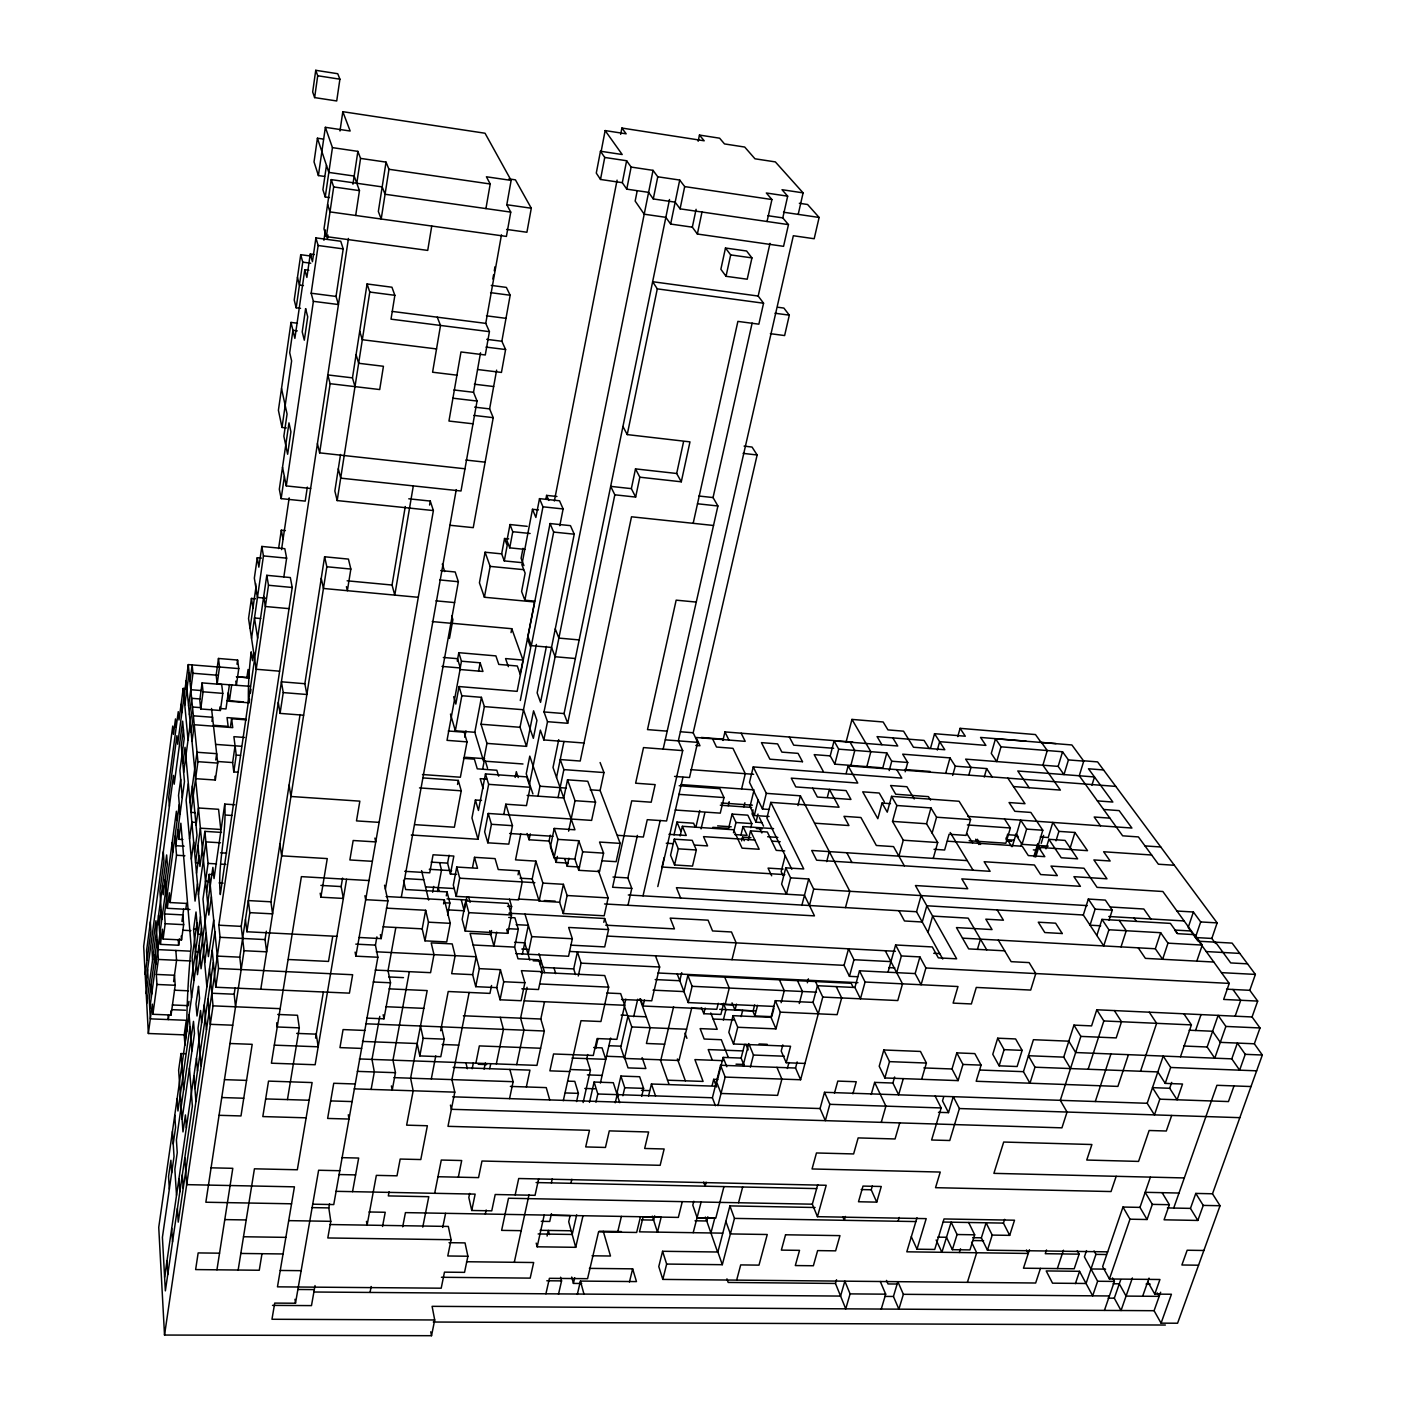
<?xml version="1.0" encoding="UTF-8"?>
<svg xmlns="http://www.w3.org/2000/svg" width="1406" height="1406" viewBox="0 0 1406 1406"><rect width="100%" height="100%" fill="white"/><g stroke="black" fill="none" stroke-linecap="round" stroke-linejoin="round"><path stroke-width="1.5" d="M145.169 974.358L150.899 931.264L150.354 921.985M187.262 688.747L183.219 688.43L179.001 720.03L178.263 711.682L146.558 950.684L147.068 960.07M145.679 983.919L173.5 775.427L174.203 784.214L182.639 721.155L184.221 738.466L179.915 770.47L182.27 797.747M219.143 667.094L188.281 664.599L177.666 744.231L176.928 735.69L168.702 797.448L169.388 806.253M146.206 993.603L148.122 979.191L147.595 969.578M184.784 705.162L189.107 672.859M146.734 1003.392L166.646 854.953L167.314 864.233L163.201 894.761L162.569 885.341M183.43 729.749L181.286 745.742L184.467 781.56L175.768 845.691L184.081 846.201M189.933 681.242L192.13 664.862L192.991 673.263L188.58 706.058M157.138 939.858L149.212 998.787L150.319 1018.858L186.277 1020.299L184.204 1034.869L184.959 1045.115L186.752 1026.415M159.142 924.92L161.163 909.875M149.757 1008.77L176.4 811.227L177.156 820.454M180.689 779.451L178.544 795.392L180.091 813.828M182.85 763.423L185.03 747.289L206.875 986.819M189.423 714.723L191.638 698.307L200.039 698.958M184.204 1034.869L148.351 1033.498L152.323 1004.13L152.885 1014.288L171.057 1015.027L175.205 985.272L174.485 975.254L156.33 974.428L158.368 959.437L155.943 920.754L152.024 950.14L152.586 959.771M179.564 938.769L178.65 945.254L160.407 944.357L162.446 929.19L163.096 939.032L181.515 939.946L183.659 924.656L182.868 914.902L164.52 913.935L179.3 804.548M183.659 772.421L192.499 707.007L200.953 707.657M152.885 1014.288L156.945 984.464L156.33 974.428M163.096 939.032L165.187 923.707L164.52 913.935M189.898 909.506L167.279 908.294L169.37 892.792L170.073 902.547L186.699 903.443M191.128 732.403L193.378 715.812L212.534 717.271L211.954 721.419M170.073 902.547L176.523 855.252L175.012 836.271M182.885 839.54L178.685 839.294L180.864 823.231L191.163 946.326C188.474 974.78 186.77 1003.251 186.682 1031.811M192.007 741.419L194.274 724.74L232.746 727.64L231.603 718.73L246.366 719.872M188.351 783.74L186.119 800.172L195.047 901.105L197.49 883.847M202.113 682.894L199.775 699.96L200.724 708.976L220.373 710.487L222.781 693.369L221.691 684.476L202.113 682.894L203.079 691.805L200.724 708.976M190.091 802.685L196.998 752.263L216.665 753.669L215.768 759.996M188.281 664.599L197.947 761.683L190.97 812.352L195.329 812.633M189.546 838.907L191.866 822.159L195.803 822.405M168.913 1015.378L168.333 1019.578L168.07 1015.554M173.606 981.616L176.576 960.298L175.838 950.456M181.972 921.422L183.676 909.155M235.786 681.102L236.366 685.425L238.774 668.606L237.596 660.047L218.475 658.465L216.155 675.231L217.192 683.878L250.496 686.339M191.339 859.084L193.677 842.159M196.049 825.111L198.439 807.975L218.563 809.294L220.795 829.47L200.39 828.187L195.557 862.704L199.617 862.95M185.785 909.278L186.594 903.478M217.192 683.878L219.529 667.006L218.475 658.465M194.608 852.352L196.998 835.234L192.376 785.989M196.524 873.196L198.949 855.92M221.48 832.405L204.872 831.368L199.933 866.465L197.965 845.498M234.767 804.759L224.749 804.091L214.028 878.574L212.886 867.361L197.49 974.657L193.589 929.208L196.014 911.984L197.982 934.199L202.183 934.41M198.474 894.638L205.926 841.895L220.566 842.792M195.61 778.678L215.329 780.031L217.737 763.089L211.533 708.483M315.735 70.3L312.677 91.988L314.628 97.594L336.719 100.968L339.901 79.193L337.756 73.727L315.735 70.3L317.721 75.748L314.628 97.594M229.442 684.511L225.979 708.958L219.758 708.483M196.998 923.021L192.095 957.521L194.01 980.404M248.124 702.736L229.371 701.26L231.709 684.827M185.1 1053.709L181.005 1053.569L178.632 1070.159L182.973 1131.918L185.434 1114.94L186.365 1127.753M200.478 916.694L190.601 986.045L191.55 997.662M204.872 831.368L208.07 863.407L202.991 899.049L208.404 956.607L213.694 920.034M188.966 1001.423L188.369 1005.642L172.376 1004.974M236.999 664.247L237.596 660.047M201.515 927.96L158.737 1227.35L164.52 1335.05L431.519 1335.7L434.718 1319.97L432.099 1306.332L1154.08 1310.708L1161.075 1323.151L1177.578 1323.222L1220.039 1205.733L1212.499 1193.782L1262.324 1055.027L1254.345 1043.797L1220.303 1042.356L1212.605 1031.248L1189.142 1030.211M206.594 892.371L209.16 874.391L213.431 874.637M230.426 726.99L231.603 718.73M173.219 1143.922L175.574 1127.507L174.766 1115.186M190.038 1026.644L177.947 1110.986L177.121 1098.736M255.541 598.798L251.446 598.429L248.546 618.552L256.208 669.256L279.618 671.189M261.411 558.094L257.28 557.707L254.345 578.147L257.456 597.445L265.822 598.218M297.457 323.222L291.007 322.413L278.406 410.271L282.008 427.442L286.314 427.916M311.57 256.156L300.726 254.697L294.223 300.023L296.174 307.791L300.515 308.336M323.503 139.106L317.422 138.21L314.03 161.883L318.406 175.557L324.558 176.435M255.681 583.56L256.015 593.596M206.19 933.074L201.058 968.769L199.002 945.553M211.392 896.87L208.791 915.042L186.137 680.715M250.04 628.377L255.892 587.708M283.854 576.847L286.631 558.147L284.82 548.692L261.832 546.442L258.845 567.163L257.28 557.707M296.174 307.791L302.747 262.149L300.726 254.697M238.124 772.228L233.8 771.912L232.64 762.562L235.048 745.813M182.077 1119.211L194.467 1033.498L193.483 1021.371L176.4 1140.002L177.244 1152.692L174.854 1169.247L176.523 1195.311M204.678 962.758L207.28 944.744M291.552 1203.8L205.856 1202.235L244.046 950.72L241.199 926.361L292.22 587.48L290.321 577.55L266.789 575.318L220.303 894.567C217.28 864.321 226.788 834.303 224.749 804.091M251.551 638.359L263.449 555.915L261.832 546.442M282.008 427.442L291.622 360.903L289.706 352.713L292.923 330.34L297.264 330.867M308.845 270.251L304.803 269.724L294.873 338.389L291.007 322.413M318.406 175.557L325.366 127.313L350.164 131.022L342.818 111.689L485.035 133.236L511.134 180.39L506.81 204.731L510.747 212.113L506.406 236.419L330.006 211.902L327.598 204.362M246.894 677.604L248.071 669.484L249.284 677.85L236.823 676.831M233.8 771.912L236.243 755.092L233.888 736.674L244.574 737.465M314.382 254.556L310.287 253.994L306.877 277.421L304.803 269.724M253.66 652.806L252.518 660.679L251.182 651.804C249.196 668.887 247.966 685.97 248.458 703.07M164.607 1277.193L214.872 931.862M315.911 237.878L318.143 245.505L311.165 293.221L313.38 301.341L338.442 304.54L336.034 296.438L343.205 248.88L340.744 241.252L315.911 237.878L312.448 261.674L310.287 253.994M326.473 165.328L322.923 189.722L325.243 196.981L329.443 197.578M249.003 702.947L249.565 699.046M250.426 693.193L250.989 689.292M194.924 1088.578L213.361 962.442M177.384 1208.615L178.246 1222.13L220.057 937.31L218.809 925.201L268.493 585.265L266.789 575.318M307.334 487.091L305.225 501.116L281.147 498.62L284.381 476.529M325.243 196.981L332.449 147.63L325.366 127.313M310.638 488.48L286.279 485.914L313.38 301.341M510.747 212.113L385.068 194.256L382.186 186.893L331.236 179.617L323.995 228.914L326.368 236.63L427.723 250.409L431.747 226.05M278.599 548.551L281.305 530.203L285.4 530.607M323.925 240.25L325.436 229.934M339.988 131.004L342.818 111.689M164.52 1335.05L213.027 1005.852L209.529 968.629M218.528 968.506L352.642 974.727L349.426 993.146L215.768 987.24L218.528 968.506L209.16 874.391M326.368 236.63L333.679 186.945L331.236 179.617M281.534 549.623L289.179 497.865M327.352 239.196L327.967 235.03M352.941 184.221L357.88 151.373L332.449 147.63M235.523 1006.784L234.169 994.218L235.101 988.067M241.182 969.542L239.776 957.17L348.442 238.458M356.79 183.272L360.551 158.403L357.88 151.373M336.913 936.343L246.911 931.756L249.829 912.652L248.335 900.578L270.919 901.808L272.588 913.865L249.829 912.652M303.626 715.215L280.075 713.387L283.239 692.596L281.411 681.805L304.856 683.72L306.877 694.494L283.239 692.596M464.982 468.778L319.637 452.855L330.129 383.697L327.809 374.927L352.467 377.863L354.997 386.632M355.683 215.47L359.461 190.618L354.171 176.049L328.828 172.411L317.422 138.21M244.046 950.72L266.648 951.827L265.049 939.577L266.349 931.211M270.919 901.808L300.076 714.529M304.856 683.72L324.61 556.776L348.424 559.096L350.85 569.061L347.37 590.696L346.421 586.654M340.533 454.472L334.856 491.028L337.176 500.571L433.382 510.571L355.859 956.168L377.863 957.24L333.749 1204.573L312.712 1204.186M352.467 377.863L367.071 283.959L391.94 287.228L394.858 295.313L391.009 319.162L489.429 331.658L485.281 354.98L460.975 351.957L448.953 421.044L472.996 423.804M386.035 162.112L378.355 211.48L381.202 219.02L388.97 169.282L386.035 162.112L360.551 158.403M216.946 1269.811L232.798 1168.316L211.076 1167.824M260.795 989.226L326.842 566.759L324.61 556.776M337.176 500.571L369.778 292.044L367.071 283.959M238.159 1270.022L254.433 1168.808L297.334 1169.774L312.114 1082.567L268.528 1081.109L262.817 1116.575L306.139 1117.823M261.991 1253.713L259.266 1270.251L195.627 1269.583L198.158 1252.922L219.547 1253.185M287.457 1099.58L299.302 1027.856L297.474 1015.273L277.755 1014.447M342.572 878.082L341.148 886.571L343.345 898.434L320.884 897.186L327.264 858.591L281.657 855.832L279.899 844.11M315.577 1038.12L323.362 991.968M332.677 936.695L328.512 961.423L288.406 959.507M413.311 485.896L394.787 595.107L392.046 585.037L405.279 506.529M346.597 879.26L315.137 1064.746L271.411 1063.2L301.394 876.641L369.022 880.56M429.586 505.035L430.271 501.063L408.777 498.796M434.718 1319.97L271.973 1319.267L274.715 1303.098L295.488 1303.239L318.617 1170.249L339.795 1170.723M485.931 208.598L490.202 183.993L486.423 176.787L511.134 180.39M492.838 278.986L493.559 274.891M494.279 270.813L495.017 266.718M315.032 1285.576L311.482 1305.612L272.518 1305.383M184.801 1157.894L186.682 1184.643L294.434 1186.84L277.474 1286.842L441.203 1288.195L444.472 1272.149L464.542 1272.36L467.899 1256.243L447.776 1255.98L451.098 1239.723L327.809 1237.965L330.779 1221.322L328.811 1207.912L329.549 1203.747M377.863 957.24L375.437 945.113L376.896 936.871M385.385 889.084L456.265 489.604M338.319 468.76L340.691 478.145L461.01 490.993L477.056 401.044L473.523 392.292L480.536 352.801M489.429 331.658L485.755 323.38L501.467 234.837M359.11 937.468L381.184 938.61L387.915 900.912L384.541 885.2M379.778 1016.397L371.992 1059.403L374.312 1071.952L371.131 1089.422M395.719 928.153L388.038 970.667L390.517 982.776L383.961 1018.823L366.808 1018.12M401.29 897.38L458.374 581.715L455.175 571.978L440.728 570.59M449.938 525.264L473.242 527.654L493.225 417.652L489.622 408.9L496.617 370.13M477.565 369.514L501.45 372.432L505.598 349.532L501.854 341.254L510.167 295.242L506.371 287.404L491.274 285.4M449.481 638.412L452.89 619.589L451.748 615.951M352.555 1191.655L358.671 1158.052L341.922 1157.648M508.954 178.896L515.422 179.845L531.292 208.229L526.916 232.254L506.599 229.424M457.266 661.084L458.813 652.683L495.896 655.899L498.779 664.405L517.303 666.005L520.325 674.616M459.903 669.66L461.449 661.207L458.813 652.683M443.329 657.463L457.477 658.676L460.342 667.973L447.02 740.347L467.038 741.876L460.377 777.237L422.485 774.53M534.438 602.858L517.144 691.348L459.059 686.55L455.825 704.055L453.663 696.743M520.888 562.541L504.279 560.906L501.661 553.876L485.088 552.224L479.428 582.822L484.402 597.251L534.262 601.944M409.357 971.669L392.977 1060.159L395.455 1072.69L392.221 1090.107L391.395 1085.907M522.979 763.985L483.559 761.085L474.806 732.28L455.333 730.786L461.836 695.724L459.059 686.55M386.105 896.518L444.366 899.787L450.272 923.338L446.704 941.95L424.981 940.842L422.204 928.856L425.666 910.28L386.422 908.135M484.402 597.251L490.149 566.39L485.088 552.224M432.644 892.23L433.716 886.448M424.981 940.842L428.479 922.178L425.666 910.28M464.771 737.254L465.966 730.874M478.567 671.242L480.149 662.806L461.449 661.207M437.477 891.474L441.502 870.05L439.691 862.915M457.548 784.46L458.303 780.418L423.101 777.922M501.661 553.876L504.543 538.498L508.691 538.92M527.215 526.336L509.991 524.543L506.968 540.607L509.728 547.848L524.842 549.377M504.279 560.906L507.197 545.458L504.543 538.498M456.616 874.409L450.43 874.04L447.6 863.126L449.094 855.182M458.303 780.418L461.238 790.805L454.366 827.22L414.963 824.654M474.806 732.28L481.414 697.323L461.836 695.724M509.728 547.848L512.768 531.714L509.991 524.543M370.042 1292.43L371.166 1286.508M382.537 1226.489L385.226 1212.271L368.97 1211.972M389.093 1191.778L388.32 1195.908L428.777 1196.699L422.767 1227.122M443.593 903.882L444.366 899.787M446.3 895.85L447.055 891.896L405.649 889.541L403.557 880.332M450.43 874.04L453.839 856.061L433.066 854.778L429.726 872.81L404.735 871.333M483.559 761.085L486.951 743.387L481.01 724.231L484.349 706.603L481.414 697.323M441.379 1026.837L444.208 1039.139L440.799 1056.697L419.814 1055.924L423.153 1038.313L420.482 1025.993M447.618 914.955L449.885 903.074L447.055 891.896M474.507 857.326L477.548 868.293L456.739 867.045L453.312 885.13L456.212 896.36L518.568 899.893L522.241 881.878L518.849 870.789L498.251 869.541L495.07 858.609L474.507 857.326L472.574 867.291M456.212 896.36L459.692 878.188L456.739 867.045M522.997 548.322L521.099 558.287L523.928 565.599M481.52 800.418L475.404 800.014L471.959 817.993L478.005 839.277L411.29 835.006M601.083 151.795L605.142 130.582L622.19 154.519L600.467 151.233L596.285 173.096L600.503 179.458L622.313 182.675L626.76 189.142L648.605 192.358L653.28 198.949L675.161 202.148L680.082 208.844L788.467 224.626L783.564 246.331L697.358 234.029L692.332 227.174L670.644 224.064L665.846 217.332L644.194 214.204L635.16 201.076L637.111 191.269M482.61 769.293L484.244 760.822M538.445 509.921L532.487 509.288L521.872 564.702L525.141 573.173L521.608 591.504L524.877 600.204L534.807 601.135M511.046 632.595L511.784 628.71L451.73 623.28M503.805 814.338L505.809 804.197L526.459 805.62L530.15 787.272L526.705 776.885L485.474 773.915L478.444 810.471L475.404 800.014M600.503 179.458L604.738 157.454L600.467 151.233M559.816 525.721L563.121 508.954L559.518 500.782L539.5 498.638L535.879 517.461L532.487 509.288M402.696 1226.805L405.438 1212.622L678.342 1217.403L682.279 1201.655M431.308 1078.912L435.772 1055.888M440.64 1030.721L448.215 991.511L489.956 993.392L491.555 985.501M465.738 901L462.17 919.348L465.228 931.106L507.794 933.338L511.52 914.99L508.128 903.373L465.738 901L468.813 912.652L465.228 931.106M447.776 909.858L464.156 910.772L466.827 897.01M478.005 839.277L488.638 784.337L485.474 773.915M524.877 600.204L542.962 506.81L539.5 498.638M545.844 499.271L546.6 495.387L556.934 496.494M527.127 795.409L563.736 797.958L567.514 779.82L587.761 781.279L595.546 802.123L591.627 820.401L488.234 813.459L484.648 831.86L487.812 842.809L508.796 844.127L512.469 825.674L505.809 804.197M620.661 134.361L621.891 128.051L704.195 140.793L699.45 135.064L698.167 141.25M520.695 671.963L523.014 660.082L511.784 628.71M554.351 501.011L617.076 180.144M546.407 646.409L537.145 692.877L540.554 702.35L574.228 534.192L570.467 525.651L550.045 523.542L527.953 636.479L531.345 645.653L551.556 647.445L555.124 656.743L575.37 658.518M487.812 842.809L491.432 824.285L488.234 813.459M520.29 700.487L530.712 647.463L527.461 638.605M531.345 645.653L553.665 532.083L550.045 523.542M622.313 182.675L626.619 160.741L604.738 157.454M486.951 743.387L526.494 746.375L520.027 727.289L536.389 644.44M626.76 189.142L631.118 167.068L626.619 160.741M469.147 992.46L451.924 1079.615L454.788 1092.146L447.987 1126.329L589.483 1130.319L585.704 1146.927L605.459 1147.454L609.29 1130.881L648.623 1131.988L644.669 1148.474L664.142 1148.983L660.152 1165.31L481.977 1161.022L478.55 1177.613L437.969 1176.734M521.854 988.77L538.516 989.525L542.277 971.669L521.398 970.667L524.877 982.724L521.116 1000.721L500.061 999.789L496.775 987.627L475.738 986.66L472.662 974.657L476.212 956.73L376.263 951.792M515.176 777.43L516.318 771.666L518.216 777.553M434.682 1193.307L441.291 1160.038L461.695 1160.53L458.321 1177.173M475.738 986.66L479.323 968.646L470.096 933.408L490.747 934.498L491.538 930.526M526.494 746.375L533.577 710.821L536.934 720.399L533.349 738.326L523.489 709.749L484.349 706.603M496.722 932.108L493.928 946.045L489.71 930.702M472.188 1068.771L473.383 1062.795M529.552 783.81L540.361 730.101L543.823 739.925L584 743.018M543.823 739.925L547.514 721.682L544.017 711.946L653.034 170.354L631.118 167.068M520.765 833.863L515.527 859.857L535.879 861.122L542.874 883.091L539.131 901.07L559.606 902.23L563.279 913.531L604.176 915.798L608.13 897.889L598.253 870.279M442.732 1227.438L445.579 1213.325M475.878 1063.164L479.358 1045.906L540.625 1048.243M653.28 198.949L657.762 176.787L653.034 170.354M510.026 914.375L511.608 906.518L509.447 899.119M518.041 874.778L518.849 870.789M496.775 987.627L500.413 969.665L479.323 968.646M568.2 863.108L556.126 862.37L549.043 841.052L529.078 839.769L530.273 833.863M537.936 796.2L539.957 786.218L529.781 756.129L526.248 773.827L532.909 793.933M484.086 1069.21L485.369 1062.901M500.061 999.789L503.735 981.74L500.413 969.665M489.71 1068.701L490.589 1064.447M542.277 971.669L538.726 959.823L517.988 958.787L514.614 947.099L518.287 929.225L514.93 917.802L508.744 917.45M558.727 739.644L553.015 767.483L574.949 829.786L554.228 828.433L550.414 846.781L554.069 857.818L574.878 859.119L578.727 870.314L599.554 871.579L603.578 853.126L599.536 842.053L620.187 843.389L616.144 861.685L601.733 860.788M547.514 721.682L567.708 723.282L564.07 713.563L669.502 199.511M539.131 901.07L532.224 878.908L535.879 861.122M469.674 1193.395L468.831 1197.473L471.748 1210.478L491.749 1210.847L495.211 1194.502L535.053 1195.311L538.639 1178.949M496.336 1063.903L503.453 1029.35L500.237 1017.311M556.53 777.5L563.964 741.472M567.708 723.282L614.826 494.807L610.679 486.371L631.364 488.638L635.653 497.074L614.826 494.807M681.295 481.801L676.673 473.488L635.494 468.883L639.835 477.196L681.295 481.801L689.977 441.871L627.234 434.595L657.287 288.863L652.648 281.71L758.185 296.051L763.563 303.221L758.853 324.171L737.886 321.394L693.176 523.313M670.644 224.064L679.713 180.056L657.762 176.787M522.329 954.393L528.34 925.289L516.16 924.638M471.748 1210.478L475.14 1194.116L335.929 1191.321M549.043 841.052L550.273 835.164M558.059 797.606L563.859 769.609L560.238 759.556L580.221 761.033L631.505 516.793L713.51 525.475M680.082 208.844L684.687 186.594L679.713 180.056M528.094 954.235L531.749 936.624L524.983 914.111M527.039 987.276L520.589 1018.155L523.946 1030.176L516.705 1064.641M554.069 857.818L557.936 839.382L554.228 828.433M631.364 488.638L635.494 468.883M556.126 862.37L557.374 856.412M635.653 497.074L639.835 477.196M692.332 227.174L696.093 209.301M485.316 1214.028L486.177 1209.986M509.552 1098.631L513.12 1081.689L509.868 1069.421M540.414 965.008L541.222 961.177L533.173 960.79M568.604 831.157L575.019 800.699L567.514 779.82M697.358 234.029L701.998 212.025M559.606 902.23L563.402 884.304L542.874 883.091M579.518 867.01L567.216 866.272L568.938 858.187M526.354 1086.943L529.939 1070.142L453.154 1067.4M359.338 1058.946L536.951 1065.379L544.315 1031.002L540.818 1019.016L544.509 1001.74M563.279 913.531L567.11 895.517L563.402 884.304M574.878 859.119L578.78 840.718L557.936 839.382M578.727 870.314L582.699 851.808L578.78 840.718M620.187 843.389L600.116 790.506L603.982 772.562L600.098 762.527M515.176 1194.907L518.709 1178.509L826.201 1185.276L817.448 1216.682L926.202 1218.633L916.993 1249.196L934.726 1249.442L944.024 1218.949L1014.517 1220.215L1009.684 1235.364L992.214 1235.083L986.098 1222.798L981.37 1237.825L987.451 1250.18L1107.682 1251.85M570.889 945.166L604.703 946.906L608.552 929.594L568.657 927.45L572.33 938.751L568.551 956.256L515.861 953.62M676.673 473.488L683.544 441.783M725.478 248.018L720.874 269.267L726.023 276.297L747.219 279.214L751.946 257.896L746.604 251.006L725.478 248.018L730.681 254.908L751.946 257.896M575.511 974.586L573.701 968.91L577.409 951.862L581.082 963.145L578.27 975.992M726.023 276.297L730.681 254.908M514.297 1262.289L529.06 1194.59M563.296 1100.74L580.994 1020.703L600.924 1021.529L608.675 987.135L604.738 975.553L540.642 972.477M603.807 922.318L604.668 918.487L508.849 913.215M582.998 1215.733L575.722 1247.315L537.162 1246.806L544.21 1215.048M551.363 1182.885L552.259 1178.826M767.043 221.498L771.929 199.547L766.323 192.991L787.676 196.172L782.79 217.895L788.467 224.626M551.468 1213.642L549.728 1221.463L541.24 1221.322M576.548 1101.548L578.393 1093.358L574.79 1081.372L568.323 1081.161M547.075 1236.067L548.322 1230.426L549.412 1234.556M587.708 1054.553L586.794 1058.613L590.415 1070.247L583.139 1102.532M627.99 905.288L631.786 888.381L627.867 877.924L637.393 835.392M663.157 749.099L717.904 505.984L713.053 497.566L752.14 323.064M758.185 296.051L769.996 243.343M595.722 1048.524L597.972 1038.559M545.915 1293.801L549.412 1278.318L587.567 1278.687L598.552 1231.884L636.654 1232.464L640.468 1216.735M570.906 1183.307L571.838 1179.247M589.483 1102.357L594.088 1082.04L613.297 1082.708L619.747 1102.691M570.045 1215.926L568.709 1221.779L575.722 1247.315M595.951 1102.163L597.814 1093.991L594.088 1082.04M600.38 1083.095L610.643 1038.067M643.034 895.85L660.205 820.436M798.204 214.38L803.107 192.868L775.339 161.901L754.969 158.79L744.705 147.05L724.494 143.922L719.626 138.192L699.45 135.064M624.405 1005.22L625.793 999.139M799.329 203.272L807.589 204.503L819.118 217.455L814.179 238.739L793.336 235.733L678.325 740.857L682.701 750.611L666.585 820.981L647.27 819.68L643.35 837.027L617.515 835.322M558.498 1294.258L561.556 1280.901L560.59 1277.21M576.688 1214.837L572.189 1234.468L538.146 1233.958M606.83 992.988L620.661 993.62L624.686 1005.272L616.883 1039.35L597.093 1038.559L593.297 1055.467L553.56 1053.973L549.887 1070.845L569.746 1071.548M661.857 867.625L664.194 857.467M646.25 1016.784L628.007 1015.993L620.784 1047.347L624.492 1058.437L678.993 1060.493L691.84 1007.504M657.797 886.571L682.929 777.36M674.564 776.411L689.502 777.518L697.64 742.368L693.193 732.772L757.131 454.982L752.052 447.055L744.09 446.124M777.782 307.246L783.88 308.072L789.311 315.155L784.618 335.559L770.347 333.679M674.019 834.918L676.971 822.088L693.58 823.213L695.126 826.746M674.282 839.154L670.574 855.235L674.564 864.971L692.525 866.096L696.339 849.98L692.191 840.331L674.282 839.154L678.325 848.82L674.564 864.971M633.684 1016.679L637.726 999.209M624.492 1058.437L631.786 1026.96L628.007 1015.993M641.698 1096.346L643.596 1088.367L639.642 1076.732L620.907 1076.065L617.216 1092.005L618.482 1095.924M581.68 1283.485L573.42 1283.414L574.738 1277.72M615.248 1102.779L617.146 1094.624M680.117 835.955L682.367 826.306L733.581 829.751L742.052 848.152L759.17 849.259L750.523 830.876L767.377 832.018L776.217 850.366L784.706 850.911M718.273 1003.286L716.796 1009.297L643.052 1006.028L644.475 999.965M622.876 1095.731L624.739 1087.734L620.907 1076.065M577.321 1294.399L580.432 1281.077L636.479 1281.587L632.647 1268.845L589.378 1268.37M655.46 955.799L659.66 967.012L651.734 1000.808L621.522 999.455M696.04 826.587L699.801 810.524M701.067 828.855L704.881 812.686M722.93 740.452L724.951 731.911L852.757 742.087M648.553 1096.118L651.435 1084.008L716.252 1086.24M617.656 1232.166L621.399 1216.401M660.908 1059.808L673.597 1006.696M681.717 972.671L679.801 980.738L655.214 979.56M679.203 785.726L719.872 788.678L724.002 797.571L720.276 813.143L675.179 810.014M728.203 805.761L729.187 801.666M852.932 986.871L851.192 983.286L687.85 975.395L683.966 991.582L653.034 990.158M750.822 827.695L751.823 823.582L747.834 815.181L732.069 814.092L728.607 828.415L712.824 827.343M774.021 1006.432L688.184 1002.583L692.104 986.309L687.85 975.395M741.595 788.977L745.285 773.687L732.948 748.326L716.498 747.043L712.561 738.783M733.475 832.774L735.971 822.51L732.069 814.092M896.747 769.627L901.808 778.133L753.247 766.92L749.503 782.351L762.474 808.995L768.854 809.452M743.897 806.868L744.881 802.773M629.431 1282.026L632.647 1268.845M740.944 835.041L743.018 826.57L773.581 828.626M741.612 840.893L742.544 837.097L750.909 837.66M753.774 791.121L750.013 806.534L754.301 815.498L769.082 816.517M753.054 809.856L752.069 813.898L756.006 822.176L761.841 822.563M723.686 1003.234L720.891 1014.447L703.791 1013.708L705.179 1008.084M654.651 1215.839L653.614 1220.092L641.698 1219.881M748.168 840.454L750.523 830.876M754.301 815.498L758.098 800.014M756.006 822.176L758.01 814.056M762.474 808.995L766.323 793.353L753.247 766.92M827.396 797.097L829.399 789.381L839.048 807.237L770.804 802.387L766.903 818.099L791.842 869.33M731.999 959.683L736.164 942.864L731.489 931.985L712.561 930.948L708.079 920.192L670.187 918.1L674.441 928.891L605.705 925.166M662.577 1251.287L666.655 1264.064L722.315 1264.697L717.886 1252.008L662.577 1251.287L658.781 1266.578L662.824 1279.407L1035.66 1283.01L1040.458 1268.388M725.197 1004.236L729.239 988.067L724.74 977.17M723.334 1020.071L725.935 1009.631L723.51 1003.638M662.824 1279.407L666.655 1264.064M712.209 1085.239L713.686 1079.333L717.763 1079.474M715.408 1105.749L712.403 1097.77L720.557 1065.256L795.55 1068.033L800.612 1079.755L725.162 1077.084L720.557 1065.256M733.001 1015.677L737.728 1027.276L775.971 1028.876L770.998 1017.329L733.001 1015.677L728.835 1032.32L733.51 1043.99L790.559 1046.257L786.218 1062.725L804.988 1063.446M717.288 1080.704L723.141 1057.4L741.12 1058.085L744.125 1065.555M754.67 1004.921L753.141 1010.896L735.022 1010.106L736.516 1004.112M693.791 1201.269L692.807 1205.17L697.13 1217.737L715.83 1218.053L723.949 1186.611M717.939 1105.661L725.162 1077.084M733.51 1043.99L737.728 1027.276M741.085 1016.626L742.667 1010.369M785.198 855.692L781.174 871.615L783.037 875.516M797.94 805.55L800.401 795.814L766.323 793.353M693.193 1232.693L701.119 1202.025M706.146 1182.218L705.144 1186.189L703.668 1182.059M785.761 867.836L781.631 884.11L786.429 894.216L790.611 877.854L785.761 867.836L803.74 868.961L770.804 802.387M741.12 1058.085L744.618 1044.412M773.968 1008.19L771.771 1016.661L754.881 1015.94L757.606 1005.308M743.124 1065.643L748.765 1043.568L753.458 1055.027L750.347 1067.136M707.833 1216.788L706.761 1220.988L695.003 1220.795M834.057 740.927L838.697 749.152L886.799 752.931L882.81 767.852L834.812 764.161L830.225 755.883L834.057 740.927L897.731 745.988L892.81 737.904M710.926 1232.974L714.758 1218.158L696.972 1217.842M834.812 764.161L838.697 749.152M770.998 1017.329L775.304 1000.668L813.02 1002.39L818.274 1013.831M801.842 905.411L808.696 878.978L790.611 877.854M845.99 742.456L851.966 719.415L883.161 721.981L887.959 729.89L903.548 731.173L913.478 747.236L944.797 749.732L934.551 733.704L965.289 736.199L960.087 728.343L1035.484 734.565L1041.055 742.386L1056.029 743.616M781.138 1002.689L784.267 990.65L779.434 979.824M717.886 1252.008L729.907 1205.891L815.093 1207.508M775.971 1028.876L780.312 1012.144L775.304 1000.668M809.434 905.517L813.705 889.119L808.696 878.978M846.148 773.476L848.117 765.901L1115.766 786.393M850.876 765.391L854.795 750.417L850.085 742.192M826.675 861.614L829.294 851.614M722.315 1264.697L734.459 1218.387L729.907 1205.891M738.554 1202.745L742.667 1187.015M782.826 1044.904L781.209 1051.055L786.218 1062.725M799.276 1003.515L802.439 991.494L797.501 980.685M807.36 982.794L808.415 978.84M866.869 766.621L870.824 751.683L851.966 719.415M787.36 1068.507L788.942 1062.479M736.656 1280.128L740.698 1264.908L758.994 1265.136L767.254 1234.503L730.382 1233.923L725.865 1221.357M795.55 1068.033L797.167 1061.934M813.02 1002.39L817.466 985.711L854.918 987.504L860.454 998.805L865.077 982.021L859.488 970.79L915.148 973.585L921.088 984.745L925.904 967.978L919.911 956.906L901.387 955.939L895.604 944.973L932.301 946.941L938.329 957.855L956.66 958.822L915.429 885.534L967.715 888.75L961.827 878.891L1080.406 886.325L1073.938 876.676L1106.961 878.803L1093.903 859.927L1110.142 860.999L1103.64 851.755L1151.655 855.006M845.481 907.608L849.839 891.299L800.401 795.814M800.612 1079.755L822.774 997.065L815.48 981.564M889.225 770.593L891.738 761.226L886.799 752.931M890.473 803.652L882.037 803.037L877.819 818.696L862.704 791.824L879.242 793.037L884.321 801.859M849.452 976.344L844.057 965.342L848.539 948.804L853.969 959.718L849.452 976.344L857.66 976.748M934.023 849.312L944.621 850.015L949.103 834.25L966.027 835.41L970.562 819.61L959.085 801.262L891.545 796.341L887.256 812.158L882.037 803.037M905.183 771.806L907.731 762.474L902.705 754.178L949.999 757.904L955.289 766.165L952.67 775.427M898.909 856.166L903.285 840.208L892.529 821.385L896.852 805.497L891.545 796.341M824.514 1092.304L829.839 1104.325L825.34 1120.652L820.067 1108.543L824.514 1092.304L1147.191 1103.288L1154.449 1114.888L1159.809 1099.176L1152.498 1087.646L1169.687 1088.279L1177.103 1099.791L1182.534 1084.026L1165.223 1083.376L1157.841 1071.917L1034.992 1067.207L1028.419 1055.73L1063.727 1057.136L1070.511 1068.56M854.918 987.504L859.488 970.79M834.461 1093.183L837.8 1081.091L856.254 1081.741L852.897 1093.815M930.526 748.291L934.551 733.704M937.327 750.048L939.63 741.665L985.887 745.391L980.562 737.447L1026.028 741.155M817.448 1216.682L812.334 1204.186L817.747 1184.678M933.233 858.398L937.714 842.528L926.554 823.758L930.965 807.94L896.852 805.497M888.065 971.968L895.604 944.973M945.869 772.685L949.999 757.904M957.767 736.603L960.087 728.343M932.108 833.09L936.554 817.202L930.965 807.94M896.694 972.653L901.387 955.939M942.741 959.033L916.554 911.738L921.088 895.587M871.228 1094.43L874.637 1082.392L892.915 1083.042L898.627 1094.817L903.302 1078.63M921.651 1079.298L926.396 1063.041L920.473 1051.442L883.812 1049.983L879.207 1066.24L884.849 1077.963L958.101 1080.616L962.952 1064.447L956.801 1052.883L974.833 1053.604L981.089 1065.133L976.186 1081.267L1117.893 1086.399L1128.438 1054.676M968.91 774.776L971.001 767.377L965.641 759.135L1058.156 766.393L1063.991 774.583L1068.437 759.908L1062.549 751.771L1001.002 746.814L995.501 738.748L1071.899 744.969L1083.745 761.121L1079.263 775.778L1122.638 835.814L1138.403 836.922L1158.386 864.215L1174.344 865.27M845.41 1216.454L844.321 1220.32L842.827 1216.788M884.849 1077.963L889.506 1061.635L883.812 1049.983M915.148 973.585L919.911 956.906M927.995 932.389L932.635 916.097L968.189 918.153L986.731 949.858M881.263 1122.357L885.903 1106.153L874.637 1082.392M313.749 1292.009L840.56 1296.068L844.865 1281.165L850.085 1293.889L845.744 1308.845L835.463 1283.45L836.535 1279.741M892.915 1083.042L894.638 1076.996M984.235 777.026L986.66 768.59L955.289 766.165M995.501 738.748L991.283 753.44L996.731 761.577L1001.002 746.814M876.729 1202.13L881.263 1186.488L863.003 1186.084L858.504 1201.761L876.729 1202.13L871.228 1189.775L872.353 1185.891M899.717 1122.919L895.06 1138.965L858.152 1137.911L853.618 1153.939L816.464 1152.973L812.053 1168.966L940.245 1172.059L935.535 1187.683L1111.039 1191.55L1116.188 1176.295M1007.698 834.092L1006.063 839.628L1013.902 840.155M1004.534 818.995L1010.369 827.976L1005.852 843.231L969.121 840.735M977.434 949.366L980.457 939.155M898.1 1221.252L899.225 1217.438M1012.285 846.588L1016.134 833.617L1018.436 837.168M1022.074 844.338L1016.204 835.305L1020.686 820.137L1026.608 829.101L1022.074 844.338L1048.243 846.113M943.69 1096.891L942.512 1100.863L948.505 1112.638L938.452 1112.322M958.101 1080.616L952.003 1068.982L956.801 1052.883M881.263 1309.056L885.692 1294.17L880.279 1281.499M935.148 1096.065L941.159 1107.946L931.616 1140.002L949.771 1140.512L959.402 1108.543L953.286 1096.68L948.505 1112.638M1020.791 846.201L1021.898 842.475M893.425 1296.473L897.854 1281.674L903.373 1294.311L898.891 1309.162L893.425 1296.473L884.655 1296.402M917.011 1217.754L906.8 1251.815L1028.243 1253.449L1026.468 1249.987M1058.156 766.393L1062.549 751.771M1033.849 856.553L1037.769 843.565M1034.781 856.764L1042.795 830.243L1030.862 812.44L1014.851 811.297L1009.069 802.545L1024.992 803.705L1007.838 778.133M1035.765 856.957L1038.665 847.361L1087.506 850.665L1074.94 832.475L1058.894 831.368L1052.813 822.422L1048.226 837.519L1040.247 836.957M1041.213 843.319L1043.603 835.41M1045.976 848.837L1048.858 839.294L1065.063 840.401L1077.611 858.838L1061.249 857.748L1048.858 839.294M1056.011 840.841L1058.894 831.368M997.698 1038.19L992.777 1054.307L999.139 1065.836L1017.118 1066.521L1022.127 1050.37L1015.607 1038.946L997.698 1038.19L1004.112 1049.632L999.139 1065.836M1074.94 832.475L1070.282 847.607L1072.339 850.648M1091.917 785.269L1094.483 776.956L1017.786 770.998L1029.174 787.729M968.664 1222.499L974.674 1234.802L969.947 1249.934L952.372 1249.688L957.064 1234.521L951.141 1222.183L941.897 1252.289L936.15 1239.987M959.331 1252.518L960.491 1248.774M1034.992 1067.207L1029.965 1083.218L1023.445 1071.671L1033.428 1039.702L1068.824 1041.178L1075.66 1052.532L1231.797 1058.859L1239.617 1070.159L1245.241 1054.324L1237.368 1043.076L1231.797 1058.859M967.381 1282.342L976.678 1252.764L971.581 1242.254M1196.822 961.124L1202.271 945.078L1194.748 934.656L1177.736 933.689L1170.39 923.39L1101.97 919.383L1108.912 929.753L1103.728 945.922L1083.323 915.007L1088.332 899.049L1105.362 900.104L1112.234 910.174L1109.035 920.174M987.451 1250.18L992.214 1235.083M1088.332 899.049L1095.098 909.155L1090.037 925.183L1100.722 925.798M1009.684 1235.364L1003.445 1223.097L1004.64 1219.336M1096.838 935.482L1101.97 919.383M1063.727 1057.136L1073.956 1025.115L1091.583 1025.888L1096.785 1009.772L1252.061 1016.96L1260.004 1027.962L1254.345 1043.797M1073.956 1025.115L1080.845 1036.398L1060.3 1100.318L1067.049 1112.041L1061.934 1127.84L451.379 1109.299L450.43 1105.081M1121.021 946.871L1126.241 930.737L1119.194 920.385M1029.456 1249.741L1023.463 1268.194L1074.219 1268.774L1079.123 1254.152L1077.26 1250.69M1088.139 1069.245L1103.833 1020.949L1096.785 1009.772M1046.503 1249.987L1045.291 1253.695L1079.123 1254.152M1095.309 1101.513L1110.933 1053.955M1160.653 932.705L1167.982 943.162L1162.621 959.296L1155.345 948.769L1160.653 932.705L1108.912 929.753M1057.365 1268.581L1063.463 1250.233M1176.945 911.018L1193.395 912.002L1188.193 927.521L1197.842 940.895M1140.53 1071.249L1156.628 1023.322L1149.282 1012.197M1075.397 1283.625L1079.544 1271.305L1046.205 1270.936L1052.532 1283.168L1086.065 1283.485L1095.942 1254.38L1094.044 1250.918M1086.522 1250.619L1084.413 1256.859L1097.629 1281.253L1092.655 1295.822L1079.544 1271.305M1193.395 912.002L1200.671 921.932L1195.399 937.521L1211.831 938.452L1215.54 943.496M1147.191 1103.288L1163.219 1056.082L1170.653 1067.47L1165.223 1083.376M1211.831 938.452L1217.139 922.898L1097.576 761.894L1082.567 760.699M1122.972 1207.051L1129.985 1219.195L1147.068 1219.512L1139.967 1207.385L1122.972 1207.051L1102.638 1266.595L1109.422 1278.985L1159.95 1279.495L1154.765 1294.118L1171.426 1294.241L1161.075 1323.151M1169.687 1088.279L1171.708 1082.392M1180.478 1056.785L1191.409 1024.886L1183.852 1013.796M1109.422 1278.985L1129.985 1219.195M1195.557 1030.493L1201.023 1014.605M1104.413 1310.41L1114.413 1281.428L1112.48 1277.913M1139.967 1207.385L1150.407 1177.121M1171.69 1115.45L1166.312 1131.004L1149.124 1130.494L1138.561 1161.409L1086.75 1160.038L1091.9 1144.519L1003.691 1142.041L993.901 1173.36L1184.309 1177.947M1132.392 1277.949L1121.039 1310.515L1114.308 1298.177L1120.723 1279.688M1147.068 1219.512L1152.322 1204.362L1145.169 1192.306L1178.984 1193.044M1225.874 1026.433L1214.766 1058.173L1207.139 1046.995L1218.123 1015.396L1225.874 1026.433L1260.004 1027.962M967.258 860.613L811.701 850.472L816.622 860.208L990.088 871.316L984.165 861.72L1034.412 864.989L1040.616 874.55L1057.312 875.622L1051.02 866.078L1084.008 868.24L1097.049 887.362L1162.867 891.509L1229.231 983.392L1223.659 999.438L1257.685 1001.09L1252.061 1016.96M1235.136 1016.187L1240.707 1000.281L1232.921 989.473M1162.112 1192.675L1169.37 1204.714L1164.08 1219.81L1197.842 1220.443L1203.237 1205.399L1195.785 1193.413L1212.499 1193.782M1257.685 1001.09L1249.793 990.316L1255.382 974.411L1232.131 943.11L1198.773 941.229M1142.656 1296.227L1149.036 1278.107M1173.711 1208.053L1216.928 1085.291L1251.006 1086.539M1154.08 1310.708L1160.653 1292.237M1197.842 1220.443L1190.46 1208.387L1195.785 1193.413M1234.011 1085.907L1228.457 1101.566L1159.809 1099.176M433.294 1322.027L1165.381 1325.032M297.896 1289.478L314.311 1289.601M850.085 1293.889L885.692 1294.17M903.373 1294.311L1109.404 1295.963M1108.104 1298.125L1114.308 1298.177M280.251 1270.462L301.148 1270.673M1097.629 1281.253L1114.413 1281.428M441.431 1277.281L530.185 1278.124L533.665 1262.518L466.546 1261.744M1113.077 1283.748L1119.281 1283.819L1126.065 1296.086L1159.177 1296.35L1157.191 1292.87M1146.066 1284.065L1150.161 1284.1M546.811 1280.761L561.556 1280.901M835.463 1283.45L728.185 1282.448L726.937 1278.845M896.694 1284.03L888.012 1283.942L886.483 1280.409M240.813 1253.449L283.045 1253.959M1198.545 1265.207L1181.884 1264.996L1187.174 1250.233L1203.87 1250.479M1090.986 1268.968L1105.591 1269.143M449.024 1242.676L465.035 1242.904L467.899 1256.243M1095.942 1254.38L1106.399 1254.521M592.031 1255.786L610.485 1256.015L603.279 1231.287M521.187 1230.672L501.626 1230.373L508.497 1198.246L812.334 1204.186M937.732 1237.139L946.502 1237.28L952.372 1249.688M972.671 1237.684L981.37 1237.825M972.882 1240.549L983.602 1240.707M243.502 1236.753L285.875 1237.368M224.784 1219.6L246.208 1219.951M288.705 1220.636L330.779 1221.322M330.006 1224.538L448.321 1226.436L451.098 1239.723M957.064 1234.521L974.674 1234.802M540.115 1230.303L570.801 1230.777M599.22 1231.217L621.417 1231.568M722.702 1233.15L639.484 1231.849L643.122 1216.911L661.154 1217.227L657.463 1232.131L652.331 1216.12M312.15 1207.613L328.811 1207.912M734.459 1218.387L915.868 1221.568M943.321 1222.042L1003.445 1223.097M551.714 1215.294L570.168 1215.628M1152.322 1204.362L1169.37 1204.714M1203.237 1205.399L1220.039 1205.733M1167.384 1207.93L1190.46 1208.387M338.916 1174.537L355.595 1174.906M536.09 1182.551L816.658 1188.597M861.175 1189.564L871.228 1189.775M219.055 1115.31L240.988 1115.942L252.184 1044.324L229.951 1043.498M452.627 1096.821L820.067 1108.543M221.744 1097.541L243.765 1098.227M265.664 1098.912L309.127 1100.248M330.674 1100.916L352.133 1101.583M624.739 1087.734L643.596 1088.367M584.808 1088.455L594.984 1088.789M641.488 1090.353L649.519 1090.617M510.36 1086.416L546.249 1087.611L549.728 1099.914M224.468 1079.65L246.56 1080.388M355.261 1083.991L333.749 1083.27L327.633 1118.438L349.004 1119.053L348.301 1114.747M565.37 1092.937L578.393 1093.358M597.814 1093.991L712.403 1097.77M354.189 1088.859L454.788 1092.146M829.839 1104.325L941.159 1107.946M959.402 1108.543L1239.846 1117.665M587.392 1074.887L602.084 1075.414M667.551 1080.195L703.088 1081.425L694.898 1059.597L723.176 1060.669M357.317 1071.372L395.455 1072.69M393.944 1077.629L513.12 1081.689M571.978 1058.068L605.758 1059.316L602.067 1047.874L593.684 1047.54M736.006 1064.184L744.125 1064.483M478.198 1064.272L486.687 1064.588M571.24 1069.562L590.415 1070.247M753.458 1055.027L784.372 1056.222M362.467 1041.424L417.16 1043.516L419.814 1055.924M442.152 1044.482L458.743 1045.115M889.506 1061.635L926.396 1063.041M962.952 1064.447L981.089 1065.133M923.847 1067.927L952.003 1068.982M979.947 1070.036L1023.445 1071.671M606.548 1056.275L624.369 1056.943L628.025 1067.875L645.881 1068.525L642.12 1057.611M274.311 1045.15L318.195 1046.802L316.245 1034.148L296.684 1033.392M361.606 1048.419L339.953 1047.611L343.082 1029.579L364.804 1030.457M365.613 1023.779L544.315 1031.002M1004.112 1049.632L1022.127 1050.37M759.012 1043.973L767.219 1044.307M232.728 1025.202L210.302 1024.324L208 999.139M299.302 1027.856L277.228 1026.978L276.683 1022.777M664.651 1044.201L646.426 1043.48L650.134 1027.716L639.888 998.875M423.153 1038.313L444.208 1039.139M1170.653 1067.47L1256.648 1070.827M608.956 1045.713L620.767 1046.169M742.667 1050.915L708.22 1049.579L712.332 1060.265M463.365 1015.765L540.818 1019.016M1183.729 1046.011L1207.139 1046.995M213.027 1005.852L280.163 1008.664M631.786 1026.96L686.585 1029.227M171.637 1009.666L185.504 1010.229M1245.241 1054.324L1262.324 1055.027M174.432 990.193L188.457 990.808M211.831 993.251L234.169 994.218M621.083 1015.097L627.568 1015.36L624.053 1005.132M713.141 1019.034L734.248 1019.948M385.789 1006.714L423.821 1008.348M1080.845 1036.398L1116.206 1037.909L1121.513 1021.74L1114.36 1010.58M389.04 988.857L427.178 990.58L410.605 1078.209L413.171 1090.792L406.633 1125.152L427.371 1125.749L420.798 1159.546L400.183 1159.054L397.002 1175.82L376.351 1175.363L367.089 1225.136L366.474 1221.357M1103.833 1020.949L1191.409 1024.886M721.032 1004.429L733.739 1004.991M156.945 984.464L175.205 985.272M692.262 1008.155L702.807 1008.612M719.644 1009.35L755.145 1010.932M524.21 1000.844L624.686 1005.272M780.312 1012.144L837.115 1014.657L841.667 997.944L836.236 986.608M158.368 959.437L190.671 960.966M375.174 970.07L430.57 972.671L433.979 954.639L431.203 942.864L452.222 943.918L455.14 955.693L451.678 973.673L472.662 974.657M692.104 986.309L816.499 992.161M503.735 981.74L524.877 982.724M388.706 976.942L403.469 977.627M540.062 983.954L608.675 987.135M822.774 997.065L897.784 1000.545L902.511 983.848L885.27 950.737M373.24 981.986L390.517 982.776M865.077 982.021L957.978 986.537L953.11 1003.111L971.37 1003.954L976.291 987.434L1030.686 990.07L1035.783 973.567L1029.139 962.6L1011.142 961.669L998.313 940.122M542.118 967.381L573.701 968.91M657.938 972.987L857.941 982.671M157.753 949.595L189.863 951.141M195.504 951.598L199.687 951.809M217.297 956.098L239.776 957.17M521.837 949.05L527.812 949.349M569.5 951.458L844.057 965.342M888.785 967.609L894.849 967.926M220.057 937.31L265.049 939.577M355.788 944.129L375.437 945.113M1226.559 989.156L1249.793 990.316M581.082 963.145L659.66 967.012M531.749 936.624L572.33 938.751M1221.463 972.636L1255.382 974.411M218.809 925.201L241.199 926.361M165.187 923.707L183.659 924.656M514.596 942.284L524.719 942.793L529.798 960.034M853.969 959.718L890.947 961.616M193.589 929.208L197.701 929.419M182.78 930.227L190.882 930.631M473.119 944.99L514.614 947.099M925.904 967.978L1229.231 983.392M1004.692 950.825L968.664 948.892L956.449 927.573L992.038 929.577L985.834 919.173L1003.409 920.192L997.188 909.928M1213.8 962.038L1145.398 958.365L1138.21 947.82M1247.544 963.848L1230.707 962.934L1215.487 942.161M428.479 922.178L450.272 923.338M507.9 928.681L518.287 929.225M607.392 936.08L895.411 951.282M933.725 953.303L939.735 953.62M383.082 926.8L422.204 928.856M962.512 938.154L1155.345 948.769M1206.243 951.563L1239.793 953.409M468.813 912.652L511.52 914.99M320.884 885.411L341.148 886.571M205.522 881.281L209.74 881.527M518.252 899.049L539.992 900.279M544.333 900.525L555.159 901.141M604.562 903.953L814.478 915.868L804.46 895.288L676.427 887.678L680.627 898.03M219.09 882.915L223.115 883.144M447.02 898.891L467.337 900.033M443.646 902.722L449.885 903.074M507.513 906.29L511.608 906.518M1167.982 943.162L1202.271 945.078M387.915 900.912L365.683 899.682L364.91 895.727M208.07 863.407L216.542 863.899M221.797 864.163L225.839 864.409M459.692 878.188L534.86 882.669M631.786 888.381L612.594 887.256L631.733 800.84L651.206 802.211L655.161 784.618L635.635 783.212L643.509 747.588L682.701 750.611M1083.323 915.007L926.818 905.78L922.231 922.002L904.48 920.983L898.909 910.701M1108.772 916.501L1184.133 920.948M1200.671 921.932L1217.139 922.898M405.209 878.609L423.751 879.699M628.306 894.989L916.554 911.738M426.018 886.905L454.366 888.539M1191.409 931.018L1174.695 930.051L1177.121 933.461M567.11 895.517L608.13 897.889M372.362 861.316L349.866 859.962L353.17 840.507L375.736 841.913L374.91 838.081M220.566 852.792L226.577 853.161M613.016 877.028L627.867 877.924M813.705 889.119L1087.26 905.605M1110.406 906.993L1143.834 909.014L1150.829 918.997M429.287 869.312L451.625 870.648M1095.098 909.155L1112.234 910.174M176.523 855.252L184.889 855.744M520.044 878.188L532.224 878.908M662.085 867.027L784.812 874.62M431.15 862.124L447.6 863.126M582.699 851.808L603.578 853.126M783.142 869.049L768.045 868.1L771.666 875.78M379.145 822.369L356.491 820.893L359.848 801.156L290.937 796.481L289.091 785.11M666.251 843.231L672.806 843.653M694.564 845.059L707.587 845.902L703.527 836.623L754.811 840.015M226.014 815.076L232.06 815.48M509.622 833.494L552.962 836.306M678.325 848.82L696.339 849.98M903.285 840.208L937.714 842.528M1033.357 849.892L1037.277 850.155M734.758 834.549L747.131 835.375L743.018 826.57M767.641 836.746L777.87 837.414M668.94 834.338L686.269 835.48L682.367 826.306M771.771 841.14L780.207 841.684M491.432 824.285L512.469 825.674M1008.137 834.742L1016.204 835.305M814.584 823.178L848.943 825.55L843.952 816.324L860.929 817.519L876.342 845.481L893.531 846.605L904.339 865.832M1144.976 845.902L1160.758 846.992M735.971 822.51L751.823 823.582M1007.522 841.016L1011.758 841.315M1042.145 846.816L1046.468 847.115M717.622 825.884L731.208 826.798M756.323 828.503L762.105 828.89M947.433 841.192L1022.232 846.254L1028.296 855.569L1044.799 856.658L1038.665 847.361M936.554 817.202L970.562 819.61M721.278 802.984L752.421 805.181M720.329 805.216L751.7 807.413M967.381 824.953L1010.369 827.976M1026.608 829.101L1042.795 830.243M419.498 787.905L461.238 790.805M892.529 821.385L926.554 823.758M575.019 800.699L595.546 802.123M236.243 755.092L240.567 755.391M1109.879 818.151L1094.202 817.009L1100.459 825.814M486.757 779.117L480.184 778.66L483.154 788.608M217.561 761.49L232.64 762.562M678.782 794.355L724.002 797.571M197.947 761.683L217.737 763.089M967.908 816.394L1131.9 828.046L1119.123 810.612L1103.605 809.469M539.957 786.218L566.126 788.081M590.151 789.785L600.116 790.506M488.638 784.337L530.15 787.272M465.509 757.289L484.648 758.695M463.523 758.344L474.384 759.152L477.267 768.836L496.828 770.26L498.673 776.147M563.859 769.609L603.982 772.562M215.61 744.389L241.498 746.287M680.75 784.566L754.055 789.873M213.448 725.268L228.141 726.375L227.051 717.605L245.751 719.046M1013.498 786.552L1060.37 790.084L1042.9 765.198L1047.259 750.54L1041.53 742.491M690.662 769.627L753.616 774.319M1097.418 800.893L1112.849 802.053L1088.49 768.783L1103.569 769.961M448.268 730.997L464.173 732.21L467.038 741.876M904.603 769.521L930.21 771.472M701.383 737.465L723.563 739.205M226.964 700.592L243.379 701.875M833.635 748.308L793.687 745.162L789.381 737.043M481.01 724.231L520.027 727.289M665.372 739.855L697.64 742.368M695.829 745.444L699.977 745.76L696.128 737.482L745.215 741.349L741.155 733.194M830.225 755.883L814.179 754.635L823.248 771.332M891.738 761.226L907.731 762.474M544.017 711.946L564.07 713.563M190.777 689.713L201.216 690.539M1068.437 759.908L1083.745 761.121M203.079 691.805L222.781 693.369M680.399 731.753L693.193 732.772M667.2 731.155L647.498 729.609L676.163 600.151L696.269 602.084M236.366 676.725L248.598 677.727M192.991 673.263L218.088 675.302M219.529 667.006L238.774 668.606M442.011 666.409L460.342 667.973M459.938 669.502L482.961 671.453L480.149 662.806M523.014 660.082L505.562 658.57L508.357 666.672M260.743 618.535L254.486 617.972L257.632 638.166M289.038 608.64L265.382 606.513L263.713 596.425M432.257 621.593L450.851 623.262M579.184 639.923L558.885 638.096L555.265 628.886M418.303 597.304L323.45 588.464L321.253 578.358M268.493 585.265L292.22 587.48M435.93 600.837L454.595 602.576M326.842 566.759L350.85 569.061M439.639 579.922L458.374 581.715M347.141 580.801L392.046 585.037M263.449 555.915L286.631 558.147M490.149 566.39L523.612 569.658M512.768 531.714L530.097 533.489M553.665 532.083L574.228 534.192M542.962 506.81L563.121 508.954M697.499 503.77L717.904 505.984M465.878 460.043L485.14 462.17M698.87 496.019L713.053 497.566M743.106 453.365L757.131 454.982M474.648 407.142L489.622 408.9M473.822 415.403L493.225 417.652M453.945 389.972L473.523 392.292M330.129 383.697L379.708 389.55L383.434 366.281L358.635 363.275L356.07 354.681M452.943 398.197L477.056 401.044M456.932 375.174L432.591 372.221L440.517 325.436L437.248 317.176M474.349 384.207L493.664 386.527M436.545 348.934L362.326 339.725L359.708 331.306M486.722 339.338L501.854 341.254M486.001 347.089L505.598 349.532M392.256 311.429L485.755 323.38M311.165 293.221L336.034 296.438M486.476 315.823L505.984 318.336M369.778 292.044L394.858 295.313M303.432 285.576L299.443 285.066L297.457 277.457M302.747 262.149L310.761 263.221M490.589 292.659L510.167 295.242M774.987 313.239L789.311 315.155M657.287 288.863L763.563 303.221M318.143 245.505L343.205 248.88M506.81 204.731L531.292 208.229M333.679 186.945L359.461 190.618M767.887 215.716L782.79 217.895M388.97 169.282L490.202 183.993M783.494 212.218L819.118 217.455M803.107 192.868L782.017 189.705L787.676 196.172M684.687 186.594L771.929 199.547M605.142 130.582L626.145 133.816L621.891 128.051M317.721 75.748L339.901 79.193M1134.062 917.995L1136.399 921.369M1038.208 845.428L1040.616 849.083M986.66 768.59L992.161 776.92M1006.169 837.906L1011.74 846.57M929.173 748.502L924.093 740.417L877.08 736.621L881.913 744.723M977.328 839.259L980.58 844.461M975.641 839.241L978.945 844.549M966.836 833.653L972.548 842.897M930.579 800.155L928.452 796.64L895.71 794.232L890.613 785.515L906.923 786.727L914.216 798.96M950.21 832.51L973.093 870.226M1147.753 1281.762L1154.765 1294.118M848.117 765.901L857.783 783.072L791.262 778.133L795.796 786.921L846.078 790.594L850.964 799.452L817.343 797.026L812.633 788.151M622.946 426.51L627.234 434.595M846.816 852.757L851.948 862.476M724.951 731.911L728.923 740.066M759.433 817.589L763.546 826.148M759.345 827.659L761.876 832.95M742.544 837.097L744.231 840.735M911.316 1236.735L916.993 1249.196M546.6 495.387L548.779 500.431M676.971 822.088L680.732 830.946M776.938 1067.347L781.894 1079.105L777.588 1095.362L721.014 1093.464L716.462 1081.565M752.737 1010.844L754.881 1015.94M732.034 1002.865L735.022 1010.106M745.865 1044.307L748.15 1049.878M710.733 1012.953L717.201 1029.315L700.135 1028.612L704.16 1039.016L721.313 1039.719L728.29 1057.365M723.141 1057.4L726.797 1066.75M701.401 1007.575L703.791 1013.708M677.059 973.602L688.184 1002.583M713.686 1079.333L716.638 1087.031M684.968 1033.111L686.919 1038.331M677.376 1058.946L685.355 1080.81M640.468 998.735L643.052 1006.028M660.433 1060.089L668.869 1083.903M604.668 918.487L608.552 929.594M705.373 1217.051L717.306 1251.235M651.435 1084.008L655.512 1095.889M564.755 858.961L567.216 866.272M430.271 501.063L433.382 510.571M442.292 564.052L444.7 571.574M527.074 833.494L529.078 839.769M553.999 967.961L555.757 973.655M485.228 760.593L487.548 768.203M538.937 953.62L544.684 972.671M450.482 714.055L455.333 730.786M506.67 929.436L507.794 933.338M580.432 1281.077L583.965 1294.082M571.715 1277.052L573.42 1283.414M468.585 896.8L470.079 902.371M461.256 899.682L464.156 910.772M536.213 1243.115L537.162 1246.806M438.197 887.608L439.111 891.246M421.572 870.63L428.654 900.051M465.948 1062.883L467.337 1068.736M317.422 443.611L319.637 452.855M281.534 388.566L287.07 414.085L283.854 436.229L287.632 454.261L290.919 431.8L288.986 422.872L279.319 489.235L281.147 498.62M380.376 934.586L381.184 938.61M282.518 467.284L286.279 485.914M383.17 1014.728L383.961 1018.823M281.305 530.203L283.045 539.377M430.763 1331.781L431.519 1335.7M355.103 952.126L355.859 956.168M320.199 893.214L320.884 897.186M278.283 702.455L280.075 713.387M251.446 598.429L252.957 608.13M228.282 692.701L229.371 701.26M294.996 1299.285L295.488 1303.239M219.951 706.884L220.373 710.487M245.452 919.577L246.911 931.756M214.925 776.235L215.329 780.031M212.201 950.315L215.768 987.24M183.219 688.43L188.053 739.925M181.11 704.283L181.866 712.666M204.257 1004.886L206.471 1029.86M176.207 727.271L175.486 718.941L173.448 734.371L172.745 726.076L143.676 946.343L148.351 1033.498M201.638 1022.812L200.583 1010.492L198.018 1028.208L201.163 1065.959M177.912 829.804L178.685 839.294M196.471 1058.279L197.508 1070.95M189.107 1014.78L191.954 1050.88M193.923 1075.836L195.944 1101.531M181.216 936.027L181.515 939.946M172.165 842.616L172.885 852.001M189.459 1068.138L192.376 1106.1L165.363 1290.866L162.411 1237.315L174.028 1156.505L172.428 1131.531M178.211 939.401L178.65 945.254M181.005 1053.569L183.624 1089.861M163.307 851.825L163.94 860.964L159.915 891.035L161.813 919.471M165.258 879.541L167.279 908.294M182.305 1174.924L183.219 1188.281M170.794 1010.967L171.057 1015.027M178.966 1178.597L179.845 1191.831M158.526 915.359L160.407 944.357M171.673 1172.885L170.882 1160.231L168.562 1176.435L169.335 1189.142M155.135 954.727L155.732 964.516M171.708 1228.405L172.534 1241.85M151.18 984.182L151.743 994.095M166.963 1261.041L167.736 1274.644M198.51 986.432L195.979 1003.954L196.998 1015.993L199.547 998.365L198.51 986.432M305.612 308.652L302.22 331.869L304.311 340.182L307.721 316.789L305.612 308.652M785.55 1234.784L781.367 1250.11L799.539 1250.356L795.321 1265.558L813.371 1265.752L817.624 1250.602L835.621 1250.848L839.962 1235.628L785.55 1234.784M1062.233 933.531L1044.799 932.547L1038.296 922.195L1055.625 923.197L1062.233 933.531M802.492 761.701L769.89 759.187L761.437 742.632L777.606 743.897L781.877 752.122L798.063 753.37L802.492 761.701"/></g></svg>
